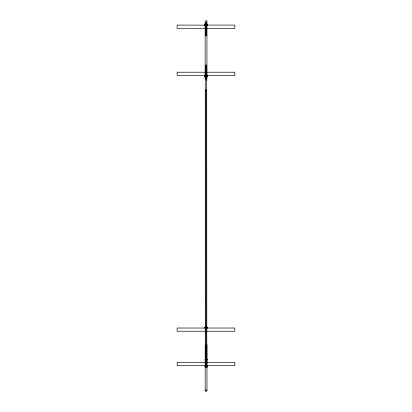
<?xml version="1.0" encoding="UTF-8"?>
<svg xmlns="http://www.w3.org/2000/svg" width="412" height="412" viewBox="0 0 412 412"><rect width="100%" height="100%" fill="white"/><g stroke="black" fill="none" stroke-linecap="round" stroke-linejoin="round"><path stroke-width="0.62" d="M206.726 80.438L206.726 78.63M205.258 78.63L205.305 357.127M206.082 77.992C206.18 71.575 205.84 81.684 206.175 77.986M206.077 359.794L206.062 361.025L206.098 359.831M204.955 359.779L205.351 359.774M204.697 25.132L177.114 25.086L177.114 28.289L205.346 28.289M205.135 21.651C204.929 20.296 207.179 20.317 206.953 21.666M206.953 21.465L206.906 21.233M205.397 389.881C204.3 391.168 207.009 392.142 206.978 390.447L206.978 344.808M205.186 390.298L205.166 344.798M206.958 390.684L206.68 389.819M207.241 359.805L206.628 359.774M205.408 76.678L205.413 76.658A1.205 1.045 0 0 1 205.49 74.84M206.134 78.872L206 78.641L206.149 78.908M206.912 359.831L206.896 360.134L205.191 360.134M205.413 22.773L206.453 22.773M205.413 23.299L206.453 23.299M205.712 23.396L206.155 23.396M205.413 24.2L206.453 24.2M207.267 25.086L234.855 25.086L234.855 28.289L206.628 28.289M206.453 25.436L205.413 25.436A0.906 0.803 0 0 1 205.372 24.308M205.712 25.807L206.155 25.807M205.413 26.95L206.453 26.95M205.712 27.135L206.155 27.135M205.413 28.67L206.453 28.67M205.413 30.519L206.453 30.519M205.413 32.409L206.453 32.409M205.413 34.258L206.453 34.258M205.413 66.095L206.453 66.095M205.413 67.939L206.453 67.939M205.413 69.834L206.453 69.834M205.413 71.683L206.453 71.683M205.346 72.213L177.114 72.213L177.114 75.417L204.702 75.417M206.628 72.213L234.855 72.213L234.855 75.417L207.267 75.417M205.712 73.218L206.155 73.218M205.413 73.403L206.453 73.403M205.712 74.546L206.155 74.546M205.413 74.917L206.453 74.917M205.413 76.153L206.453 76.153M205.712 76.956L206.16 76.946M205.413 77.054L206.453 77.054M205.413 77.58L206.453 77.58M205.851 78.538L205.14 78.538L205.14 78.816L206.845 78.769L206.252 78.538M205.14 78.589L206.845 78.589M205.258 90.063L206.726 90.037L206.726 79.578M204.702 328.024L177.114 328.024L177.114 331.222L205.346 331.222M207.267 328.024L234.855 328.024L234.855 331.222L206.628 331.222M205.279 359.923L206.803 360.042M205.413 360.83L206.814 360.83M205.815 361.442L206.417 361.442M205.372 362.333L177.145 362.333L177.145 365.532L205.372 365.532M206.654 362.333L234.886 362.333L234.886 365.532L206.654 365.532M205.815 362.57L206.417 362.57M205.413 363.106L206.814 363.106M205.413 365.084L206.814 365.084M205.413 366.67L206.814 366.67M206.953 22.341L206.953 24.246M206.953 25.518L206.953 78.357M206.752 78.764L205.227 78.764M206.726 90.037L206.814 367.792M206.453 35.973L206.453 22.645L205.413 22.645L205.413 35.973M206.453 64.952L206.453 77.703L205.413 77.703L205.413 64.952M206.417 359.594L206.417 363.106M206.252 78.769L206.252 78.373L205.851 78.373L205.851 78.769M206.304 359.831L206.304 360.134M206.155 22.773L206.155 30.519M206.155 69.834L206.155 77.58M205.99 90.037L206.041 359.995M205.902 359.831L205.902 360.134M205.815 359.594L205.815 363.106M205.712 22.773L205.712 30.519M205.712 69.834L205.712 77.58M205.413 359.594L205.413 367.792M205.305 357.101L205.305 360.047M205.135 22.402L205.135 78.295M206.716 25.389A0.906 0.803 0 0 1 206.536 25.523M207.056 24.272A1.205 1.066 0 0 1 206.695 25.745M205.49 25.796A1.205 1.066 0 0 1 205.392 23.953M206.592 23.901A1.205 1.066 0 0 1 206.855 24.061M206.85 25.287A0.906 0.803 0 0 1 206.536 25.596M205.433 25.513A0.906 0.803 0 0 1 205.372 24.375M206.809 76.014A0.906 0.803 0 0 1 206.654 76.174M206.906 76.014A0.906 0.788 0 0 1 206.654 76.359M205.372 76.302A0.906 0.788 0 0 1 205.433 75.185M206.536 75.108A0.906 0.788 0 0 1 206.716 75.242M206.695 74.891A1.205 1.045 0 0 1 206.592 76.704M206.937 366.469A0.906 0.742 0 0 1 206.68 366.793M205.397 366.742A0.906 0.742 0 0 1 205.186 366.402M206.561 327.056A0.906 0.803 0 0 1 206.68 328.328M205.31 327.293A0.906 0.803 0 0 0 205.397 328.271A0.906 0.788 0 0 1 205.372 327.133M206.963 365.583A1.205 0.984 0 0 1 206.623 367.118M205.423 367.071A1.205 0.984 0 0 1 204.924 365.944M206.654 327.082A0.906 0.788 0 0 1 206.536 328.333M206.592 326.737A1.205 1.045 0 0 1 206.695 328.549M205.49 328.596A1.205 1.045 0 0 1 205.392 326.788M206.855 76.256L207.087 76.081L206.855 76.256M206.953 359.743L207.231 359.831L206.978 359.697M204.759 76.282L204.769 76.261M207.004 25.117L207.004 24.133A1.107 0.695 0 0 0 205.902 23.479A1.107 0.695 0 0 0 204.795 24.133L204.795 25.117A1.107 0.7 0 0 0 205.902 25.755A1.107 0.7 0 0 0 207.004 25.117M207.004 76.117L207.004 75.133A1.107 0.7 0 0 0 205.902 74.495A1.107 0.7 0 0 0 204.795 75.133L204.795 76.117A1.107 0.695 0 0 0 205.902 76.771A1.107 0.695 0 0 0 207.004 76.117"/></g></svg>
